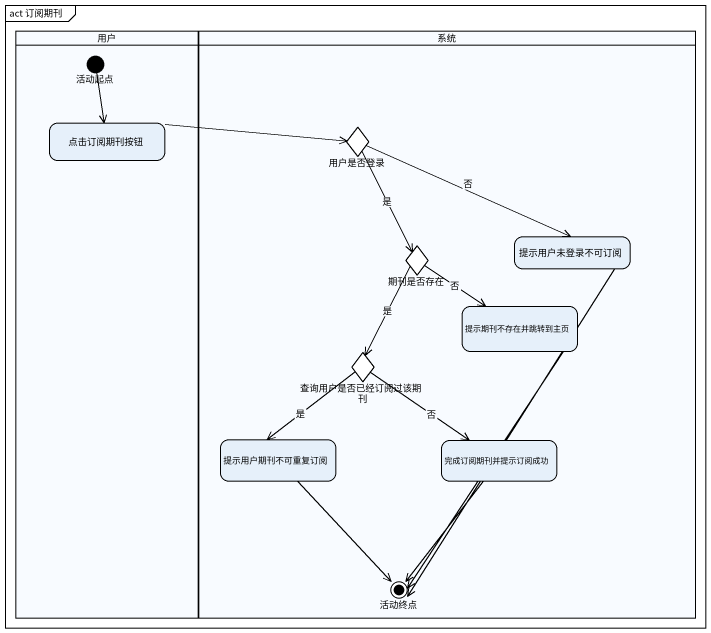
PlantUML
@startuml
mainframe act 订阅期刊
hide empty description
state 用户 <<partition>> {
  state 活动起点 <<start>>
  state 点击订阅期刊按钮
}
state 系统 <<partition>> {
  state 用户是否登录 <<choice>>
  state 期刊是否存在 <<choice>>
  state 提示用户未登录不可订阅
  state 提示期刊不存在并跳转到主页
  state 查询用户是否已经订阅过该期刊 <<choice>>
  state 提示用户期刊不可重复订阅
  state 完成订阅期刊并提示订阅成功
  state 活动终点 <<end>>
}
活动起点 --> 点击订阅期刊按钮
点击订阅期刊按钮 -right-> 用户是否登录
用户是否登录 --> 期刊是否存在 : 是
用户是否登录 -right-> 提示用户未登录不可订阅 : 否
期刊是否存在 --> 提示期刊不存在并跳转到主页 : 否
期刊是否存在 --> 查询用户是否已经订阅过该期刊 : 是
提示用户未登录不可订阅 --> 活动终点
提示期刊不存在并跳转到主页 --> 活动终点
查询用户是否已经订阅过该期刊 --> 提示用户期刊不可重复订阅 : 是
查询用户是否已经订阅过该期刊 --> 完成订阅期刊并提示订阅成功 : 否
提示用户期刊不可重复订阅 --> 活动终点
完成订阅期刊并提示订阅成功 --> 活动终点
@enduml
